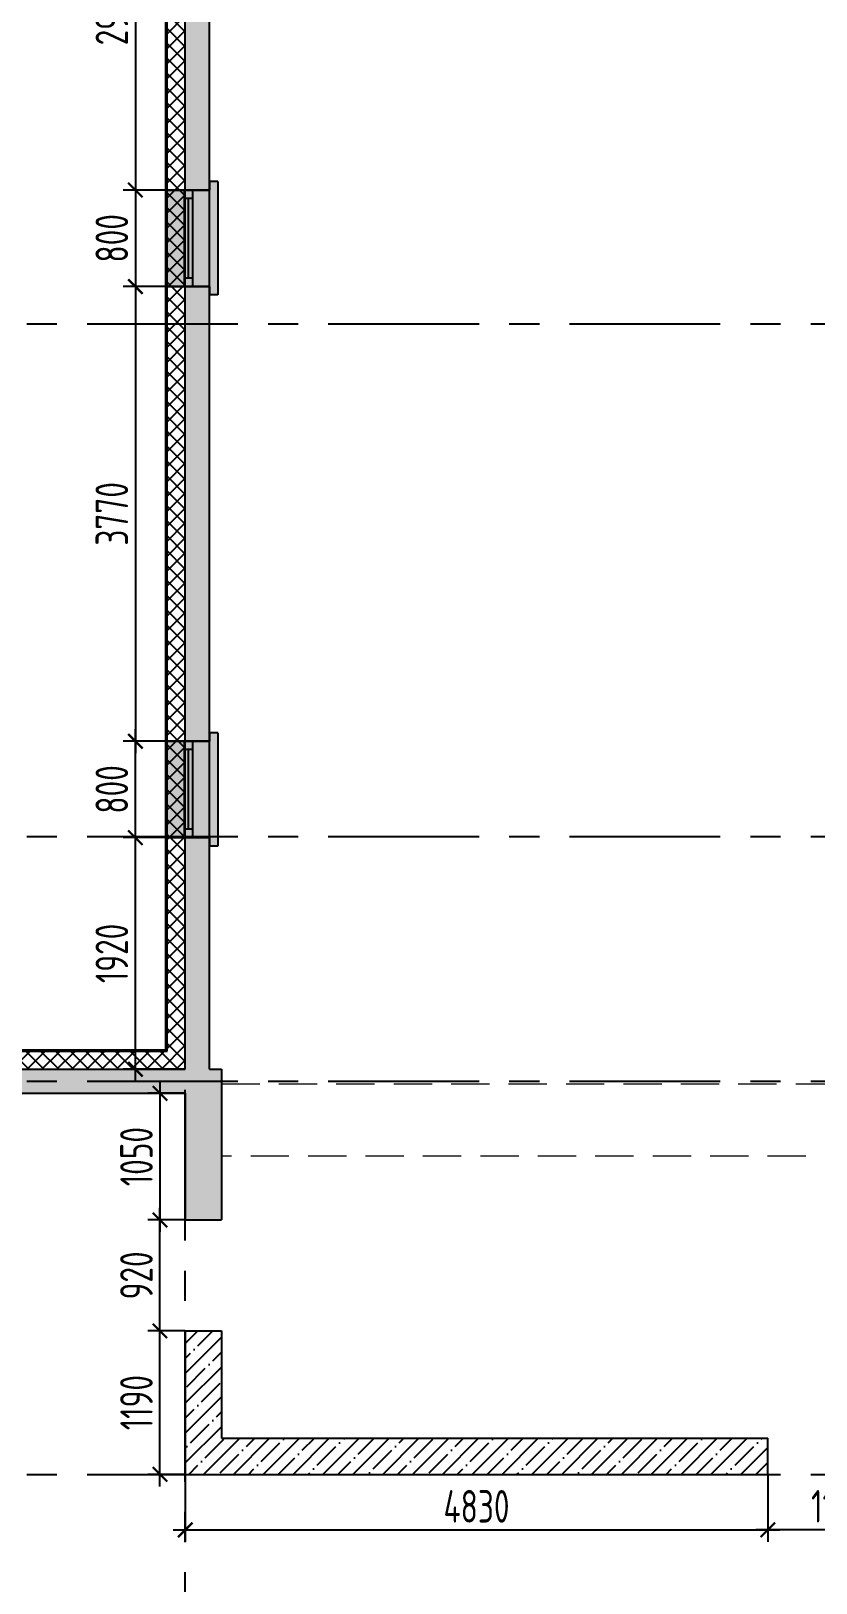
# Model space of a CAD drawing. Header units: millimetres. Extents: x -106726 to 8952771, y -150083 to 686385.
# Drawn here: x 4971 to 11480, y 485350 to 498219 of the extents above; entities that cross this region are included whole.
import ezdxf
from ezdxf import colors
from ezdxf.entities.mleader import LeaderData, LeaderLine
from ezdxf.math import Vec2, Vec3

# ---------------------------------------------------------------- set-up
doc = ezdxf.new("R2010")
doc.units = ezdxf.units.MM
doc.linetypes.add('CENTER', pattern=[2, 1.25, -0.25, 0.25, -0.25])
doc.linetypes.add('DASHED', pattern=[19.05, 12.7, -6.35])
doc.layers.get('Defpoints').update_dxf_attribs({"color": 8})
doc.styles.add('ISOCPEUR', font='isocpeur.ttf', dxfattribs={"width": 0.7})
doc.dimstyles.new('R_100', dxfattribs={"dimtxt": 270, "dimasz": 120, "dimexe": 100, "dimexo": 0, "dimgap": 60, "dimtad": 1, "dimdec": 0, "dimrnd": 5, "dimzin": 0, "dimdsep": 46, "dimtxsty": 'ISOCPEUR', "dimblk": 'ARCHTICK', "dimcen": 0, "dimdle": 100, "dimclrd": 256, "dimclre": 256, "dimclrt": 256, "dimadec": 0, "dimazin": 0, "dimtfac": 2, "dimtdec": 0, "dimtofl": 0, "dimtmove": 1, "dimatfit": 3, "dimfxl": 1, "dimtvp": 3, "dimtfill": 1, "dimtolj": 1, "dimtzin": 0, "dimarcsym": 0})
pattern_1 = [(45, (-218395.23, 424794.32), (-123.74369, 123.74369), []), (45, (-218271.49, 424794.32), (-123.74369, 123.74369), [218.75, -43.75, 0, -43.75])]

# ---------------------------------------------------------------- blocks, each defined once
blk = doc.blocks.new('*U326')
h = blk.add_hatch(color=8)
h.dxf.hatch_style = 1
h.paths.add_polyline_path([(-870, 210), (70, 210), (70, 140), (0, 140), (0, -220), (-800, -220), (-800, 140), (-870, 140)])
at = {"color": 8}
for p, q in [((-870, 210), (70, 210)), ((-870, 210), (-870, 140)), ((-870, 140), (-800, 140)), ((0, 140), (70, 140)), ((70, 210), (70, 140)), ((-800, 0), (0, 0)), ((-800, -70), (0, -70)), ((-730, 0), (-730, -70)), ((-730, -35), (-70, -35)), ((-70, 0), (-70, -70)), ((0, -220), (-800, -220))]:
    blk.add_line(p, q, dxfattribs=at)
at = {"color": 8, "lineweight": 30}
for p, q in [((-800, 140), (-800, -220)), ((0, 140), (0, -220))]:
    blk.add_line(p, q, dxfattribs=at)
blk = doc.blocks.new('_ArchTick')
at = {"color": 8, "linetype": 'ByBlock', "const_width": 0.15}
blk.add_lwpolyline([(-0.5, -0.5), (0.5, 0.5)], dxfattribs=at)
blk = doc.blocks.new('*D716')
at = {"color": 8, "lineweight": -2, "ltscale": 100, "transparency": 16777216}
for p, q in [((6040, 489510), (6040, 488260)), ((6250, 489410), (5940, 489410)), ((6250, 488360), (5940, 488360))]:
    blk.add_line(p, q, dxfattribs=at)
at = {"layer": 'Defpoints', "color": 0, "ltscale": 100, "transparency": 16777216}
for p in [(6250, 489410), (6040, 488360), (6250, 488360)]:
    blk.add_point(p, dxfattribs=at)
at = {"color": 8, "lineweight": -2, "ltscale": 100, "transparency": 16777216, "xscale": 120, "yscale": 120, "zscale": 120}
for p, rotation in [((6040, 489410), 90), ((6040, 488360), 270)]:
    blk.add_blockref('_ArchTick', p, dxfattribs=dict(at, rotation=rotation))
at = {"color": 8, "lineweight": 30, "ltscale": 100, "transparency": 16777216, "insert": (5845, 488885), "char_height": 270, "attachment_point": 5, "rotation": 90, "style": 'ISOCPEUR', "bg_fill": 3, "box_fill_scale": 1.1, "bg_fill_color": 256, "bg_fill_true_color": 13158600, "bg_fill_transparency": 0}
blk.add_mtext('\\A1;1050', dxfattribs=at)
blk = doc.blocks.new('*D717')
at = {"color": 8, "lineweight": -2, "ltscale": 100, "transparency": 16777216}
for p, q in [((6040, 487340), (6040, 488460)), ((6250, 488360), (5940, 488360)), ((6250, 487440), (5940, 487440))]:
    blk.add_line(p, q, dxfattribs=at)
at = {"layer": 'Defpoints', "color": 0, "ltscale": 100, "transparency": 16777216}
for p in [(6040, 488360), (6250, 488360), (6250, 487440)]:
    blk.add_point(p, dxfattribs=at)
at = {"color": 8, "lineweight": -2, "ltscale": 100, "transparency": 16777216, "xscale": 120, "yscale": 120, "zscale": 120}
for p, rotation in [((6040, 488360), 90), ((6040, 487440), 270)]:
    blk.add_blockref('_ArchTick', p, dxfattribs=dict(at, rotation=rotation))
at = {"color": 8, "lineweight": 30, "ltscale": 100, "transparency": 16777216, "insert": (5845, 487900), "char_height": 270, "attachment_point": 5, "rotation": 90, "style": 'ISOCPEUR', "bg_fill": 3, "box_fill_scale": 1.1, "bg_fill_color": 256, "bg_fill_true_color": 13158600, "bg_fill_transparency": 0}
blk.add_mtext('\\A1;920', dxfattribs=at)
blk = doc.blocks.new('*D718')
at = {"color": 8, "lineweight": -2, "ltscale": 100, "transparency": 16777216}
for p, q in [((6040, 486150), (6040, 487540)), ((6250, 487440), (5940, 487440)), ((6250, 486250), (5940, 486250))]:
    blk.add_line(p, q, dxfattribs=at)
at = {"layer": 'Defpoints', "color": 0, "ltscale": 100, "transparency": 16777216}
for p in [(6040, 487440), (6250, 487440), (6250, 486250)]:
    blk.add_point(p, dxfattribs=at)
at = {"color": 8, "lineweight": -2, "ltscale": 100, "transparency": 16777216, "xscale": 120, "yscale": 120, "zscale": 120}
for p, rotation in [((6040, 487440), 90), ((6040, 486250), 270)]:
    blk.add_blockref('_ArchTick', p, dxfattribs=dict(at, rotation=rotation))
at = {"color": 8, "lineweight": 30, "ltscale": 100, "transparency": 16777216, "insert": (5845, 486845), "char_height": 270, "attachment_point": 5, "rotation": 90, "style": 'ISOCPEUR', "bg_fill": 3, "box_fill_scale": 1.1, "bg_fill_color": 256, "bg_fill_true_color": 13158600, "bg_fill_transparency": 0}
blk.add_mtext('\\A1;1190', dxfattribs=at)
blk = doc.blocks.new('*D719')
at = {"color": 8, "lineweight": -2, "ltscale": 100, "transparency": 16777216}
for p, q in [((6250, 486250), (6250, 485690)), ((11080, 486250), (11080, 485690)), ((6150, 485790), (11180, 485790))]:
    blk.add_line(p, q, dxfattribs=at)
at = {"layer": 'Defpoints', "color": 0, "ltscale": 100, "transparency": 16777216}
for p in [(6250, 486250), (11080, 486250), (11080, 485790)]:
    blk.add_point(p, dxfattribs=at)
at = {"color": 8, "lineweight": -2, "ltscale": 100, "transparency": 16777216, "xscale": 120, "yscale": 120, "zscale": 120, "rotation": 180}
blk.add_blockref('_ArchTick', (6250, 485790), dxfattribs=at)
at = {"color": 8, "lineweight": -2, "ltscale": 100, "transparency": 16777216, "xscale": 120, "yscale": 120, "zscale": 120}
blk.add_blockref('_ArchTick', (11080, 485790), dxfattribs=at)
at = {"color": 8, "lineweight": 30, "ltscale": 100, "transparency": 16777216, "insert": (8665, 485985), "char_height": 270, "attachment_point": 5, "style": 'ISOCPEUR', "bg_fill": 3, "box_fill_scale": 1.1, "bg_fill_color": 256, "bg_fill_true_color": 13158600, "bg_fill_transparency": 0}
blk.add_mtext('\\A1;4830', dxfattribs=at)
blk = doc.blocks.new('*D720')
at = {"color": 8, "lineweight": -2, "ltscale": 100, "transparency": 16777216}
for p, q in [((11080, 486250), (11080, 485690)), ((12250, 486250), (12250, 485690)), ((12350, 485790), (10980, 485790))]:
    blk.add_line(p, q, dxfattribs=at)
at = {"layer": 'Defpoints', "color": 0, "ltscale": 100, "transparency": 16777216}
for p in [(11080, 486250), (12250, 486250), (11080, 485790)]:
    blk.add_point(p, dxfattribs=at)
at = {"color": 8, "lineweight": -2, "ltscale": 100, "transparency": 16777216, "xscale": 120, "yscale": 120, "zscale": 120, "rotation": 180}
blk.add_blockref('_ArchTick', (11080, 485790), dxfattribs=at)
at = {"color": 8, "lineweight": -2, "ltscale": 100, "transparency": 16777216, "xscale": 120, "yscale": 120, "zscale": 120}
blk.add_blockref('_ArchTick', (12250, 485790), dxfattribs=at)
at = {"color": 8, "lineweight": 30, "ltscale": 100, "transparency": 16777216, "insert": (11665, 485985), "char_height": 270, "attachment_point": 5, "style": 'ISOCPEUR', "bg_fill": 3, "box_fill_scale": 1.1, "bg_fill_color": 256, "bg_fill_true_color": 13158600, "bg_fill_transparency": 0}
blk.add_mtext('\\A1;1170', dxfattribs=at)
blk = doc.blocks.new('*D711')
at = {"color": 8, "lineweight": -2, "ltscale": 100, "transparency": 16777216}
for p, q in [((5836, 489510), (5836, 491630)), ((6250, 491530), (5736, 491530)), ((6250, 489610), (5736, 489610))]:
    blk.add_line(p, q, dxfattribs=at)
at = {"layer": 'Defpoints', "color": 0, "ltscale": 100, "transparency": 16777216}
for p in [(5836, 491530), (6250, 491530), (6250, 489610)]:
    blk.add_point(p, dxfattribs=at)
at = {"color": 8, "lineweight": -2, "ltscale": 100, "transparency": 16777216, "xscale": 120, "yscale": 120, "zscale": 120}
for p, rotation in [((5836, 491530), 90), ((5836, 489610), 270)]:
    blk.add_blockref('_ArchTick', p, dxfattribs=dict(at, rotation=rotation))
at = {"color": 8, "lineweight": 30, "ltscale": 100, "transparency": 16777216, "insert": (5641, 490570), "char_height": 270, "attachment_point": 5, "rotation": 90, "style": 'ISOCPEUR', "bg_fill": 3, "box_fill_scale": 1.1, "bg_fill_color": 256, "bg_fill_true_color": 13158600, "bg_fill_transparency": 0}
blk.add_mtext('\\A1;1920', dxfattribs=at)
blk = doc.blocks.new('*D712')
at = {"color": 8, "lineweight": -2, "ltscale": 100, "transparency": 16777216}
for p, q in [((5836, 491430), (5836, 492430)), ((6090, 492330), (5736, 492330)), ((6090, 491530), (5736, 491530))]:
    blk.add_line(p, q, dxfattribs=at)
at = {"layer": 'Defpoints', "color": 0, "ltscale": 100, "transparency": 16777216}
for p in [(5836, 492330), (6090, 492330), (6090, 491530)]:
    blk.add_point(p, dxfattribs=at)
at = {"color": 8, "lineweight": -2, "ltscale": 100, "transparency": 16777216, "xscale": 120, "yscale": 120, "zscale": 120}
for p, rotation in [((5836, 492330), 90), ((5836, 491530), 270)]:
    blk.add_blockref('_ArchTick', p, dxfattribs=dict(at, rotation=rotation))
at = {"color": 8, "lineweight": 30, "ltscale": 100, "transparency": 16777216, "insert": (5641, 491930), "char_height": 270, "attachment_point": 5, "rotation": 90, "style": 'ISOCPEUR', "bg_fill": 3, "box_fill_scale": 1.1, "bg_fill_color": 256, "bg_fill_true_color": 13158600, "bg_fill_transparency": 0}
blk.add_mtext('\\A1;800', dxfattribs=at)
blk = doc.blocks.new('*D713')
at = {"color": 8, "lineweight": -2, "ltscale": 100, "transparency": 16777216}
for p, q in [((5836, 496200), (5836, 492230)), ((6090, 496100), (5736, 496100)), ((6090, 492330), (5736, 492330))]:
    blk.add_line(p, q, dxfattribs=at)
at = {"layer": 'Defpoints', "color": 0, "ltscale": 100, "transparency": 16777216}
for p in [(6090, 496100), (5836, 492330), (6090, 492330)]:
    blk.add_point(p, dxfattribs=at)
at = {"color": 8, "lineweight": -2, "ltscale": 100, "transparency": 16777216, "xscale": 120, "yscale": 120, "zscale": 120}
for p, rotation in [((5836, 496100), 90), ((5836, 492330), 270)]:
    blk.add_blockref('_ArchTick', p, dxfattribs=dict(at, rotation=rotation))
at = {"color": 8, "lineweight": 30, "ltscale": 100, "transparency": 16777216, "insert": (5641, 494215), "char_height": 270, "attachment_point": 5, "rotation": 90, "style": 'ISOCPEUR', "bg_fill": 3, "box_fill_scale": 1.1, "bg_fill_color": 256, "bg_fill_true_color": 13158600, "bg_fill_transparency": 0}
blk.add_mtext('\\A1;3770', dxfattribs=at)
blk = doc.blocks.new('*D714')
at = {"color": 8, "lineweight": -2, "ltscale": 100, "transparency": 16777216}
for p, q in [((6090, 496900), (5736, 496900)), ((5836, 497000), (5836, 496000)), ((6090, 496100), (5736, 496100))]:
    blk.add_line(p, q, dxfattribs=at)
at = {"layer": 'Defpoints', "color": 0, "ltscale": 100, "transparency": 16777216}
for p in [(6090, 496900), (5836, 496100), (6090, 496100)]:
    blk.add_point(p, dxfattribs=at)
at = {"color": 8, "lineweight": -2, "ltscale": 100, "transparency": 16777216, "xscale": 120, "yscale": 120, "zscale": 120}
for p, rotation in [((5836, 496900), 90), ((5836, 496100), 270)]:
    blk.add_blockref('_ArchTick', p, dxfattribs=dict(at, rotation=rotation))
at = {"color": 8, "lineweight": 30, "ltscale": 100, "transparency": 16777216, "insert": (5641, 496500), "char_height": 270, "attachment_point": 5, "rotation": 90, "style": 'ISOCPEUR', "bg_fill": 3, "box_fill_scale": 1.1, "bg_fill_color": 256, "bg_fill_true_color": 13158600, "bg_fill_transparency": 0}
blk.add_mtext('\\A1;800', dxfattribs=at)
blk = doc.blocks.new('*D715')
at = {"color": 8, "lineweight": -2, "ltscale": 100, "transparency": 16777216}
for p, q in [((6090, 499840), (5736, 499840)), ((5836, 499940), (5836, 496800)), ((6090, 496900), (5736, 496900))]:
    blk.add_line(p, q, dxfattribs=at)
at = {"layer": 'Defpoints', "color": 0, "ltscale": 100, "transparency": 16777216}
for p in [(6090, 499840), (5836, 496900), (6090, 496900)]:
    blk.add_point(p, dxfattribs=at)
at = {"color": 8, "lineweight": -2, "ltscale": 100, "transparency": 16777216, "xscale": 120, "yscale": 120, "zscale": 120}
for p, rotation in [((5836, 499840), 90), ((5836, 496900), 270)]:
    blk.add_blockref('_ArchTick', p, dxfattribs=dict(at, rotation=rotation))
at = {"color": 8, "lineweight": 30, "ltscale": 100, "transparency": 16777216, "insert": (5641, 498370), "char_height": 270, "attachment_point": 5, "rotation": 90, "style": 'ISOCPEUR', "bg_fill": 3, "box_fill_scale": 1.1, "bg_fill_color": 256, "bg_fill_true_color": 13158600, "bg_fill_transparency": 0}
blk.add_mtext('\\A1;2940', dxfattribs=at)
blk = doc.blocks.new('_DotSmall')
at = {"color": 8, "linetype": 'ByBlock', "const_width": 0.5}
blk.add_lwpolyline([(-0.0625, 0, 1), (0.0625, 0, 1)], format="xyb", close=True, dxfattribs=at)

msp = doc.modelspace()

# ---------------------------------------------------------------- hatches: boundary and pattern name
at = {"ltscale": 100}
h = msp.add_hatch(dxfattribs=at)
h.set_pattern_fill('ANSI37', color=256, scale=700)
h.set_pattern_definition([(45, (-945096.63, 529153.53), (-61.871843, 61.871843), []), (135, (-945096.63, 529153.53), (-61.871843, -61.871843), [])])
edge = h.paths.add_edge_path()
edge.add_line((34345, 486690), (34145, 486690))
edge.add_line((34145, 486690), (34145, 486768.6))
edge.add_arc((34310.5, 491389.1), 4623.4, 228.34818, 267.94848, ccw=False)
edge.add_line((31237.8, 487934.5), (31189.3, 487884.2))
edge.add_line((31189.3, 487884.2), (30901.5, 488162.1))
edge.add_line((30901.5, 488162.1), (30950.7, 488213))
edge.add_arc((34310.5, 491389.1), 4623.4, 179.36883, 223.38962, ccw=False)
edge.add_line((29687.4, 491440), (21120, 491440))
edge.add_line((21120, 491440), (21120, 486250))
edge.add_line((21120, 486250), (13000, 486250))
edge.add_line((13000, 486250), (13000, 479900))
edge.add_line((13000, 479900), (-100, 479900))
edge.add_line((-100, 479900), (-100, 489610))
edge.add_line((-100, 489610), (6250, 489610))
edge.add_line((6250, 489610), (6250, 507480))
edge.add_line((6250, 507480), (11889.8, 507480))
edge.add_line((11889.8, 507480), (11889.8, 507630))
edge.add_line((11889.8, 507630), (6100, 507630))
edge.add_line((6100, 507630), (6100, 489760))
edge.add_line((6100, 489760), (-250, 489760))
edge.add_line((-250, 489760), (-250, 479750))
edge.add_line((-250, 479750), (13150, 479750))
edge.add_line((13150, 479750), (13150, 486100))
edge.add_line((13150, 486100), (21270, 486100))
edge.add_line((21270, 486100), (21270, 491290))
edge.add_line((21270, 491290), (29537.4, 491290))
edge.add_arc((34314.5, 491393.9), 4778.3, 181.24594, 270.36543)
edge.add_line((34345, 486615.7), (34345, 486690))
h = msp.add_hatch(dxfattribs=at)
h.set_pattern_fill('ANSI35', color=256, scale=700)
h.set_pattern_definition([(45, (-951587.81, 589999.9), (-123.743687, 123.743687), []), (45, (-951464.07, 589999.9), (-123.743687, 123.743687), [218.75, -43.75, 0, -43.75])])
h.paths.add_polyline_path([(6449.9, 507280), (6249.9, 507280), (6249.9, 489610), (-100, 489610), (-100, 489410), (100, 489410), (6250, 489410), (6250, 488360), (6550, 488360), (6550, 489610), (6450, 489610)])
h = msp.add_hatch(dxfattribs=at)
h.set_pattern_fill('ANSI35', color=256, scale=700)
h.set_pattern_definition(pattern_1)
h.paths.add_polyline_path([(9251.4, 486550), (6550, 486550), (6550, 487440), (6250, 487440), (6250, 486250), (9251.4, 486250)])
h = msp.add_hatch(dxfattribs=at)
h.set_pattern_fill('ANSI35', color=256, scale=700)
h.set_pattern_definition(pattern_1)
h.paths.add_polyline_path([(11080, 486550), (9195, 486550), (9195, 486250), (11080, 486250)])

# ---------------------------------------------------------------- linework, layer by layer
at = {"linetype": 'CENTER', "ltscale": 1000}
for p, q in [((6250, 478188.7), (6250, 512072.7)), ((-12563.8, 495790), (71033.4, 495790)), ((-12563.8, 491540), (71033.4, 491540)), ((-12563.8, 489510), (71033.4, 489510)), ((-12563.8, 486250), (71033.4, 486250))]:
    msp.add_line(p, q, dxfattribs=at)
at = {"ltscale": 100}
for p, q in [((6090, 489770), (6090, 507640)), ((6100, 489760), (6100, 507630)), ((6250, 489610), (6250, 507480)), ((6450, 489610), (6450, 507280)), ((-260.4, 489770), (6090, 489770)), ((-250.4, 489760), (6100, 489760)), ((-100, 489610), (6250, 489610)), ((6450, 489610), (6550, 489610)), ((6550, 489610), (6550, 488360)), ((100, 489410), (6250, 489410)), ((6250, 489410), (6250, 488360)), ((6250, 488360), (6550, 488360)), ((6250, 487440), (6250, 486250)), ((6250, 487440), (6550, 487440)), ((6550, 487440), (6550, 486550)), ((6550, 486550), (9364, 486550)), ((9195, 486550), (11080, 486550)), ((11080, 486250), (11080, 486550)), ((6250, 486250), (9364, 486250)), ((9195, 486250), (11080, 486250))]:
    msp.add_line(p, q, dxfattribs=at)
at = {"linetype": 'DASHED', "lineweight": 0, "ltscale": 25}
for points in [[(6550, 489490), (12825, 489490)], [(12825, 488890), (6550, 488890)]]:
    msp.add_lwpolyline(points, dxfattribs=at)

# ---------------------------------------------------------------- block references
at = {"rotation": 270}
for p in [(6310, 496100), (6310, 491530)]:
    msp.add_blockref('*U326', p, dxfattribs=at)

# ---------------------------------------------------------------- next in the draw order: dimensions: what is measured, and where the dimension line sits
at = {"lineweight": 30, "ltscale": 100}
dim = msp.add_linear_dim(base=(6040.4, 488360), p1=(6250, 489410), p2=(6250, 488360), angle=90, dimstyle='R_100', override={"dimpost": '\\X', "dimclrd": 8, "dimclre": 8, "dimclrt": 8, "dimfxl": 2.5, "dimarcsym": 1}, dxfattribs=at)
dim.commit()
dim.dimension.update_dxf_attribs({"geometry": '*D716', "text_midpoint": (5845.4, 488885)})

# ---------------------------------------------------------------- next in the draw order: dimensions: what is measured, and where the dimension line sits
for base, p1, p2, picture, middle in [((5836.4, 491530), (6250, 489610), (6250, 491530), '*D711', (5641.4, 490570)), ((6040.4, 488360), (6250, 487440), (6250, 488360), '*D717', (5845.4, 487900))]:
    dim = msp.add_linear_dim(base=base, p1=p1, p2=p2, angle=90, dimstyle='R_100', override={"dimpost": '\\X', "dimclrd": 8, "dimclre": 8, "dimclrt": 8, "dimfxl": 2.5, "dimarcsym": 1}, dxfattribs=at)
    dim.commit()
    dim.dimension.update_dxf_attribs({"geometry": picture, "text_midpoint": middle})

# ---------------------------------------------------------------- next in the draw order: dimensions: what is measured, and where the dimension line sits
for base, p1, p2, picture, middle in [((5836.4, 492330), (6090, 491530), (6090, 492330), '*D712', (5641.4, 491930)), ((6040.4, 487440), (6250, 486250), (6250, 487440), '*D718', (5845.4, 486845))]:
    dim = msp.add_linear_dim(base=base, p1=p1, p2=p2, angle=90, dimstyle='R_100', override={"dimpost": '\\X', "dimclrd": 8, "dimclre": 8, "dimclrt": 8, "dimfxl": 2.5, "dimarcsym": 1}, dxfattribs=at)
    dim.commit()
    dim.dimension.update_dxf_attribs({"geometry": picture, "text_midpoint": middle})

# ---------------------------------------------------------------- next in the draw order: dimensions: what is measured, and where the dimension line sits
dim = msp.add_linear_dim(base=(5836.4, 492330), p1=(6090, 496100), p2=(6090, 492330), angle=90, dimstyle='R_100', override={"dimpost": '\\X', "dimclrd": 8, "dimclre": 8, "dimclrt": 8, "dimfxl": 2.5, "dimarcsym": 1}, dxfattribs=at)
dim.commit()
dim.dimension.update_dxf_attribs({"geometry": '*D713', "text_midpoint": (5641.4, 494215)})
dim = msp.add_linear_dim(base=(11080, 485789.8), p1=(6250, 486250), p2=(11080, 486250), dimstyle='R_100', override={"dimpost": '\\X', "dimclrd": 8, "dimclre": 8, "dimclrt": 8, "dimfxl": 2.5, "dimarcsym": 1}, dxfattribs=at)
dim.commit()
dim.dimension.update_dxf_attribs({"geometry": '*D719', "text_midpoint": (8665, 485984.8)})

# ---------------------------------------------------------------- next in the draw order: dimensions: what is measured, and where the dimension line sits
dim = msp.add_linear_dim(base=(5836.4, 496100), p1=(6090, 496900), p2=(6090, 496100), angle=90, dimstyle='R_100', override={"dimpost": '\\X', "dimclrd": 8, "dimclre": 8, "dimclrt": 8, "dimfxl": 2.5, "dimarcsym": 1}, dxfattribs=at)
dim.commit()
dim.dimension.update_dxf_attribs({"geometry": '*D714', "text_midpoint": (5641.4, 496500)})
dim = msp.add_linear_dim(base=(11080, 485789.8), p1=(12250, 486250), p2=(11080, 486250), dimstyle='R_100', override={"dimpost": '\\X', "dimclrd": 8, "dimclre": 8, "dimclrt": 8, "dimfxl": 2.5, "dimarcsym": 1}, dxfattribs=at)
dim.commit()
dim.dimension.update_dxf_attribs({"geometry": '*D720', "text_midpoint": (11665, 485984.8)})

# ---------------------------------------------------------------- next in the draw order: dimensions: what is measured, and where the dimension line sits
dim = msp.add_linear_dim(base=(5836.4, 496900), p1=(6090, 499840), p2=(6090, 496900), angle=90, dimstyle='R_100', override={"dimpost": '\\X', "dimclrd": 8, "dimclre": 8, "dimclrt": 8, "dimfxl": 2.5, "dimarcsym": 1}, dxfattribs=at)
dim.commit()
dim.dimension.update_dxf_attribs({"geometry": '*D715', "text_midpoint": (5641.4, 498370)})

# ---------------------------------------------------------------- next in the draw order: leaders
ml = msp.add_multileader_mtext('Standard')
ml.set_content('+13,200', color=8, style='ISOCPEUR')
ml.set_leader_properties(color=8, linetype='Continuous', lineweight=-1)
ml.set_arrow_properties(name='DOTSMALL')
ml.build(insert=Vec2(0, 0))
ml.multileader.update_dxf_attribs({"has_text_frame": 1, "text_left_attachment_type": 4, "text_right_attachment_type": 4, "dogleg_length": 100, "arrow_head_size": 180})
ctx = ml.context
ctx.base_point, ctx.char_height, ctx.arrow_head_size, ctx.landing_gap_size, ctx.plane_origin = Vec3(29236.5, 674490.5), 250, 180, 50, Vec3(27075.3, 673899.3)
ctx.left_attachment, ctx.right_attachment = 4, 4
notes = []
notes.append((ctx, [(0, (0, 0, 0), (0, 0), (1, 0), 1, [])]))
ctx.mtext.insert, ctx.mtext.width, ctx.mtext.line_spacing_style, ctx.mtext.flow_direction = Vec3(29286.5, 674823.8), 852.697, 2, 5
ml = msp.add_multileader_mtext('Standard')
ml.set_content('+11,550', color=8, style='ISOCPEUR')
ml.set_leader_properties(color=8, linetype='Continuous', lineweight=-1)
ml.set_arrow_properties(name='DOTSMALL')
ml.build(insert=Vec2(0, 0))
ml.multileader.update_dxf_attribs({"has_text_frame": 1, "text_left_attachment_type": 4, "text_right_attachment_type": 4, "dogleg_length": 100, "arrow_head_size": 180})
ctx = ml.context
ctx.base_point, ctx.char_height, ctx.arrow_head_size, ctx.landing_gap_size, ctx.plane_origin = Vec3(24236.5, 673745.5), 250, 180, 50, Vec3(22075.3, 673154.3)
ctx.left_attachment, ctx.right_attachment = 4, 4
notes.append((ctx, [(0, (0, 0, 0), (0, 0), (1, 0), 1, [])]))
ctx.mtext.insert, ctx.mtext.width, ctx.mtext.line_spacing_style, ctx.mtext.flow_direction = Vec3(24286.5, 674078.8), 852.697, 2, 5
ml = msp.add_multileader_mtext('Standard')
ml.set_content('+13,700', color=8, style='ISOCPEUR')
ml.set_leader_properties(color=8, linetype='Continuous', lineweight=-1)
ml.set_arrow_properties(name='DOTSMALL')
ml.build(insert=Vec2(0, 0))
ml.multileader.update_dxf_attribs({"has_text_frame": 1, "text_left_attachment_type": 4, "text_right_attachment_type": 4, "dogleg_length": 100, "arrow_head_size": 180})
ctx = ml.context
ctx.base_point, ctx.char_height, ctx.arrow_head_size, ctx.landing_gap_size, ctx.plane_origin = Vec3(54221, 506541.4), 250, 180, 50, Vec3(53971.6, 505880.5)
ctx.left_attachment, ctx.right_attachment = 4, 4
notes.append((ctx, [(0, (0, 0, 0), (0, 0), (1, 0), 1, [])]))
ctx.mtext.insert, ctx.mtext.width, ctx.mtext.line_spacing_style, ctx.mtext.flow_direction = Vec3(54271, 506874.7), 852.697, 2, 5
ml = msp.add_multileader_mtext('Standard')
ml.set_content('+13,700', color=8, style='ISOCPEUR')
ml.set_leader_properties(color=8, linetype='Continuous', lineweight=-1)
ml.set_arrow_properties(name='DOTSMALL')
ml.build(insert=Vec2(0, 0))
ml.multileader.update_dxf_attribs({"has_text_frame": 1, "text_left_attachment_type": 4, "text_right_attachment_type": 4, "dogleg_length": 100, "arrow_head_size": 180})
ctx = ml.context
ctx.base_point, ctx.char_height, ctx.arrow_head_size, ctx.landing_gap_size, ctx.plane_origin = Vec3(15753.5, 506387.5), 250, 180, 50, Vec3(13592.3, 505796.3)
ctx.left_attachment, ctx.right_attachment = 4, 4
notes.append((ctx, [(0, (0, 0, 0), (0, 0), (1, 0), 1, [])]))
ctx.mtext.insert, ctx.mtext.width, ctx.mtext.line_spacing_style, ctx.mtext.flow_direction = Vec3(15803.5, 506720.8), 852.697, 2, 5
ml = msp.add_multileader_mtext('Standard')
ml.set_content('+15,825', color=8, style='ISOCPEUR')
ml.set_leader_properties(color=8, linetype='Continuous', lineweight=-1)
ml.set_arrow_properties(name='DOTSMALL')
ml.build(insert=Vec2(0, 0))
ml.multileader.update_dxf_attribs({"has_text_frame": 1, "text_left_attachment_type": 4, "text_right_attachment_type": 4, "dogleg_length": 100, "arrow_head_size": 180})
ctx = ml.context
ctx.base_point, ctx.char_height, ctx.arrow_head_size, ctx.landing_gap_size, ctx.plane_origin = Vec3(14579.2, 501247.4), 250, 180, 50, Vec3(14497.8, 499536.8)
ctx.left_attachment, ctx.right_attachment = 4, 4
notes.append((ctx, [(0, (0, 0, 0), (0, 0), (1, 0), 1, [])]))
ctx.mtext.insert, ctx.mtext.width, ctx.mtext.defined_height, ctx.mtext.line_spacing_style, ctx.mtext.flow_direction = Vec3(14629.2, 501580.8), 696.035, 776.5, 2, 5
ml = msp.add_multileader_mtext('Standard')
ml.set_content('+15,825', color=8, style='ISOCPEUR')
ml.set_leader_properties(color=8, linetype='Continuous', lineweight=-1)
ml.set_arrow_properties(name='DOTSMALL')
ml.build(insert=Vec2(0, 0))
ml.multileader.update_dxf_attribs({"has_text_frame": 1, "text_left_attachment_type": 4, "text_right_attachment_type": 4, "dogleg_length": 100, "arrow_head_size": 180})
ctx = ml.context
ctx.base_point, ctx.char_height, ctx.arrow_head_size, ctx.landing_gap_size, ctx.plane_origin = Vec3(52211.2, 501008.3), 250, 180, 50, Vec3(52690.3, 498055.9)
ctx.left_attachment, ctx.right_attachment = 4, 4
notes.append((ctx, [(0, (0, 0, 0), (0, 0), (1, 0), 1, [])]))
ctx.mtext.insert, ctx.mtext.width, ctx.mtext.line_spacing_style, ctx.mtext.flow_direction = Vec3(52261.2, 501341.7), 852.697, 2, 5
for ctx, leaders in notes:
    for number, flags, end, landing, length, lines in leaders:
        leader = LeaderData()
        leader.index, (leader.has_last_leader_line, leader.has_dogleg_vector, leader.attachment_direction) = number, flags
        leader.last_leader_point, leader.dogleg_vector, leader.dogleg_length = Vec3(end), Vec3(landing), length
        for number, points, colour, breaks in lines:
            line = LeaderLine()
            line.index, line.vertices, line.color, line.breaks = number, Vec3.list(points), colors.encode_raw_color(colour), breaks
            leader.lines.append(line)
        ctx.leaders.append(leader)

doc.saveas('drawing.dxf')
